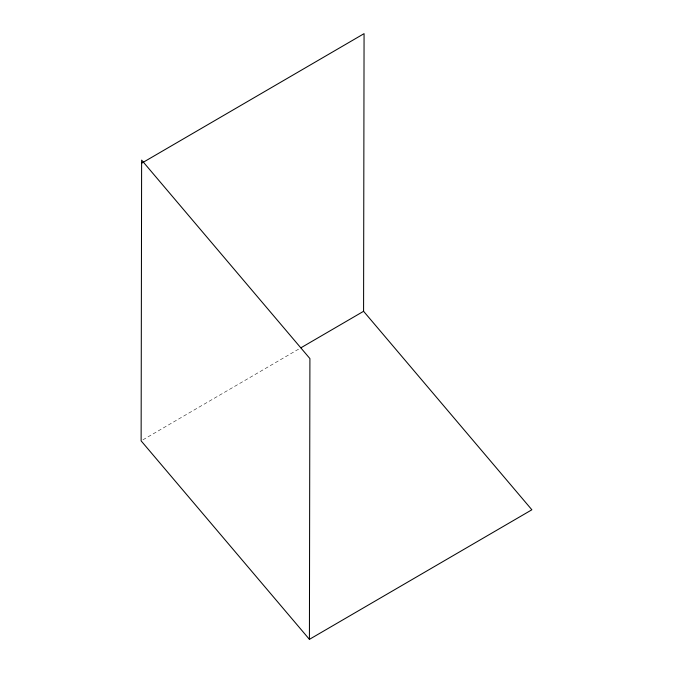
<?xml version="1.0" encoding="UTF-8"?>
<svg xmlns="http://www.w3.org/2000/svg" width="673" height="673" viewBox="0 0 673 673"><rect width="100%" height="100%" fill="white"/><g stroke="black" fill="none" stroke-linecap="round" stroke-linejoin="round"><path stroke-width="0.5" stroke-dasharray="3.37 2.52" d="M142.945 439.814L299.115 348.85"/><path stroke-width="1.01" d="M309.42 639.35L309.908 358.574L141.624 160.09L141.128 440.865L309.42 639.35L531.872 509.781L363.58 311.296L364.068 33.65L141.616 163.219M300.932 347.79L363.58 311.296"/></g></svg>
